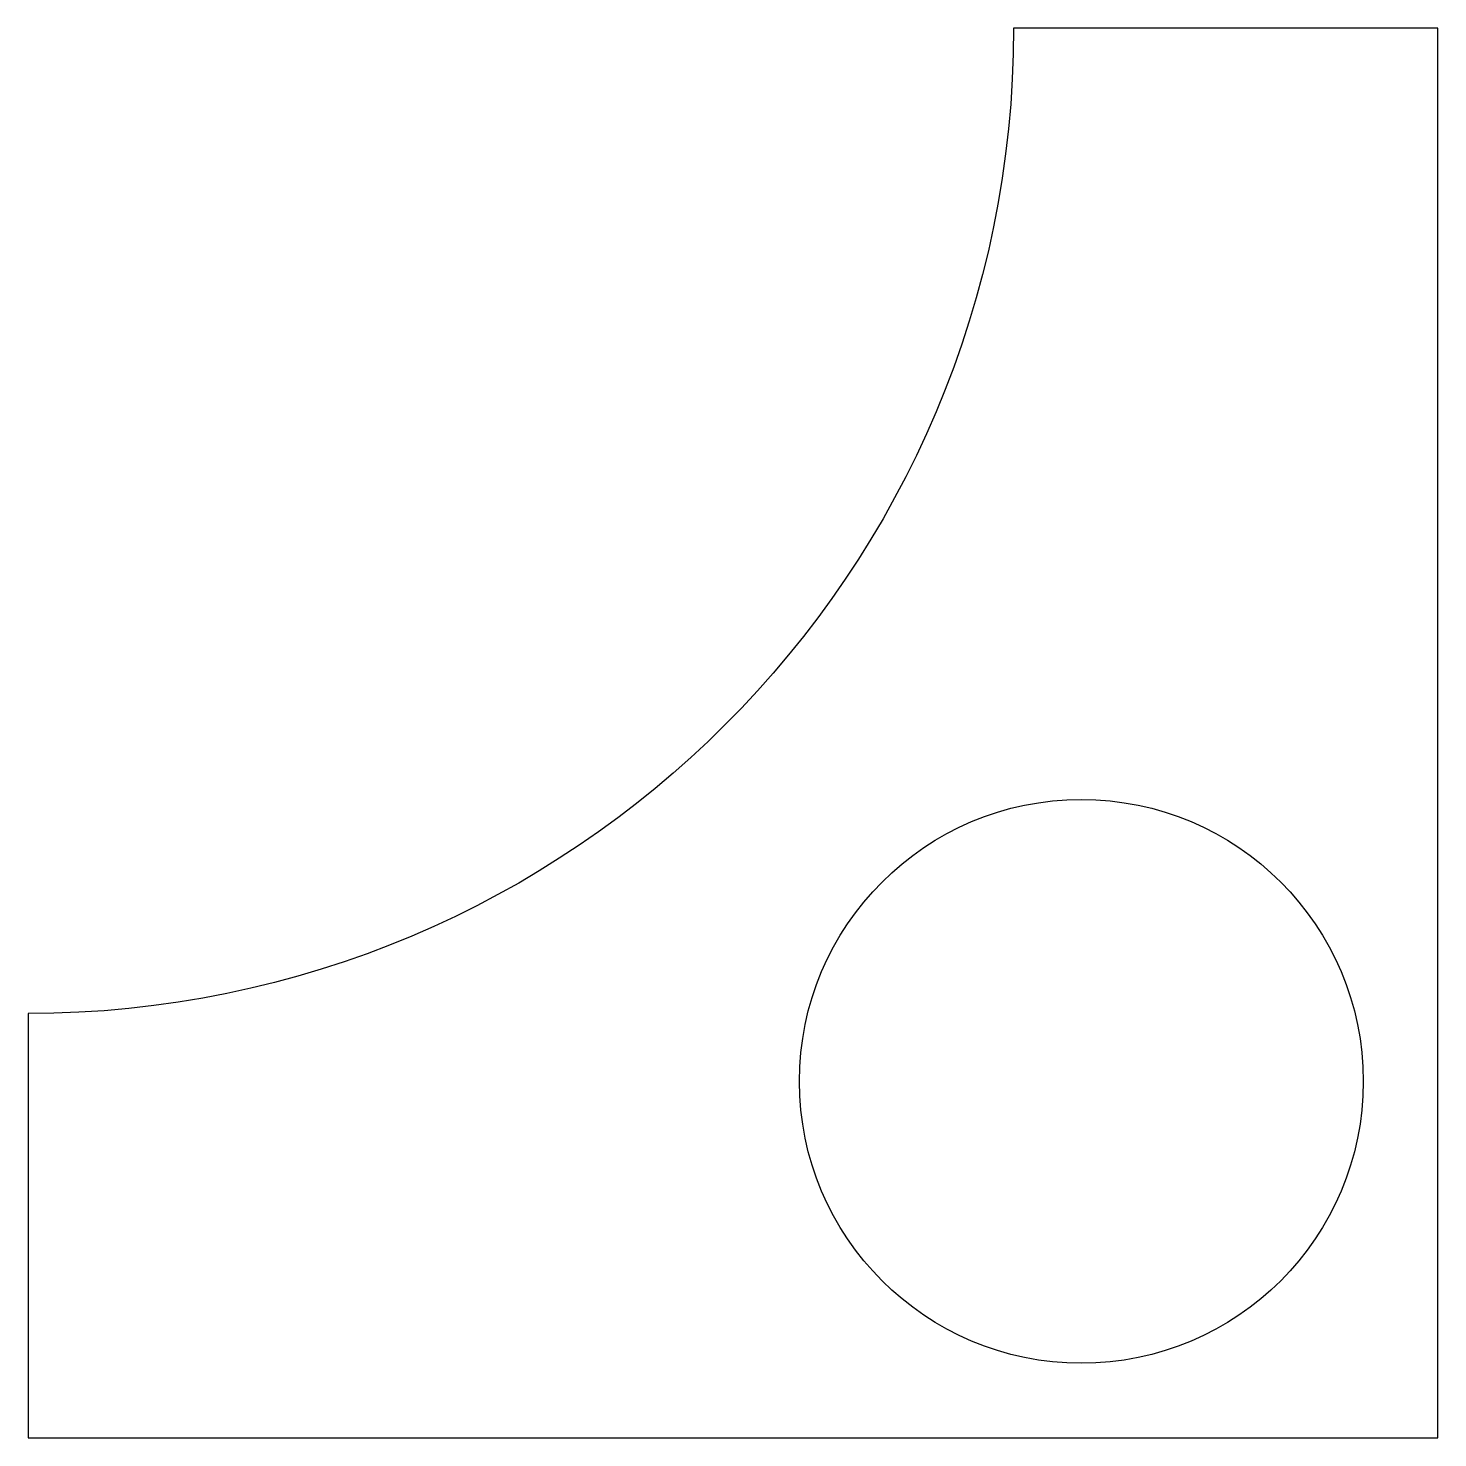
# Model space of a CAD drawing. Header units: millimetres. Extents: x 80.7 to 90.7, y -94.9 to -84.9.
import ezdxf

# ---------------------------------------------------------------- set-up
doc = ezdxf.new("R2010")
doc.units = ezdxf.units.MM
doc.layers.get('0').update_dxf_attribs({"linetype": 'CONTINUOUS'})

msp = doc.modelspace()

# ---------------------------------------------------------------- linework, layer by layer
msp.add_lwpolyline([(90.715, -94.935), (90.715, -84.935), (87.705, -84.935, -0.41421), (80.715, -91.925), (80.715, -94.935)], format="xyb", close=True)
msp.add_circle((88.186, -92.406), 2)

doc.saveas('drawing.dxf')
